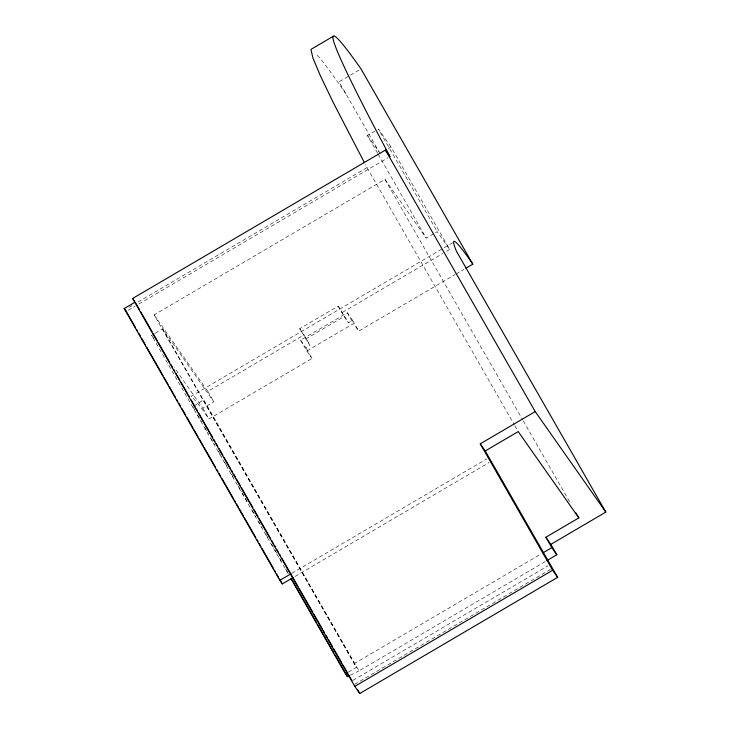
<?xml version="1.0" encoding="UTF-8"?>
<svg xmlns="http://www.w3.org/2000/svg" width="730" height="730" viewBox="0 0 730 730"><rect width="100%" height="100%" fill="white"/><g stroke="black" fill="none" stroke-linecap="round" stroke-linejoin="round"><path stroke-width="0.55" stroke-dasharray="3.65 2.74" d="M193.833 406.245L203.597 399.648L358.959 670.906L546.049 561.096M359.087 70.044L339.021 81.833L379.974 153.346M377.629 153.273L367.464 135.515L376.616 130.141M388.223 148.509L390.97 146.894L449.707 249.45L443.803 252.909M129.137 307.266L132.093 305.532M137.988 302.065L367.035 167.617L365.447 164.615M128.161 310.286L135.023 306.262M138.946 303.954L388.05 157.726M348.219 672.193L356.459 667.357L154.13 314.885L384.975 179.397L426.22 238.108L434.459 233.271M288.213 573.835L151.603 335.298L154.349 333.692M155.262 333.154L162.589 328.847L213.826 401.792L202.831 408.243L174.297 367.619M435.381 232.733L437.206 231.656L449.707 249.45M352.608 320.342L347.298 312.778L300.577 340.189L305.888 347.745L310.013 345.336L299.674 328.701L338.154 306.116L348.484 322.76L352.608 320.342L358.768 331.082L455.128 274.562M452.819 242.652L190.968 396.363A475.832 14.053 59.6 0 1 204.4 412.404L208.972 418.956L312.038 358.494L305.888 347.745M154.13 314.885L207.868 391.38L304.054 334.933L310.013 345.336M342.525 312.349L442.827 253.483M305.633 339.103L344.113 316.528L348.484 322.76M300.577 340.189L306.782 351.03L353.502 323.609L358.768 331.082M456.113 273.978L463.979 269.37M291.808 573.333L486.727 458.914M295.084 576.435L489.228 462.473M353.959 663.798L541.049 553.979M353.055 680.269L547.974 565.85M354.579 684.402L550.475 569.418M350.345 675.223L358.959 670.906M306.782 351.03L312.038 358.494M390.97 146.894L378.45 129.064L437.206 231.656M367.464 135.515L378.724 151.557M299.674 328.701L304.054 334.933M151.603 335.298L153.546 338.072M378.195 154.258L426.22 238.108M384.975 179.397L522.726 419.905M523.291 420.891L570.906 504.029M367.035 167.617L514.267 424.687M514.832 425.672L518.227 431.603M347.298 312.778L353.502 323.609M338.154 306.116L344.113 316.528M207.868 391.38L213.826 401.792M162.589 328.847L356.459 667.357M202.831 408.243L208.972 418.956M192.939 406.847L194.636 409.804M197.474 414.749L201.434 421.666M204.829 427.598L208.223 433.529M211.052 438.465L214.456 444.397M218.416 451.313L221.811 457.245M224.639 462.19L228.034 468.122M231.437 474.053L234.266 478.989M238.226 485.906L241.621 491.837M242.187 492.823L248.419 503.7M252.379 510.617L255.774 516.548M258.602 521.485L261.997 527.416M265.966 534.333L268.229 538.293M271.624 544.224L274.453 549.161M275.018 550.146L276.716 553.112M279.544 558.058L281.807 562.009M285.777 568.926L288.605 573.871M317.34 55.106A714.132 20.705 59.4 0 1 345.92 93.823"/><path stroke-width="1.09" d="M332.916 36.5L310.971 49.384L312.878 57.925L320.497 76.02L333.674 103.386L364.389 162.617M576.006 512.934L578.844 517.889L545.867 537.243L550.858 544.361L605.827 512.095L535.218 411.583L480.249 443.84L485.258 450.957L557.647 577.357L359.78 693.5L354.789 686.383L132.623 298.479L385.44 150.07L390.012 156.576L374.189 126.71A714.095 21.088 59.6 0 1 361.003 68.921L472.83 264.178L465.95 268.211M293.122 577.585L282.337 583.918L279.836 580.368L124.173 308.562L135.169 302.101M485.258 450.957L518.227 431.603L578.844 517.889M279.836 580.368L290.832 573.908M543.01 552.829L551.825 547.655L556.826 554.773L547.025 560.521M291.051 578.79L345.473 673.808L347.298 672.731M354.789 686.383L552.646 570.239L557.647 577.357M345.473 673.808L347.471 676.655L349.387 675.697M132.623 298.479L134.53 301.198M124.173 308.562L125.697 310.724M472.83 264.178L468.222 257.544A475.832 14.053 59.6 0 0 456.423 251.239L605.827 512.095M385.44 150.07L535.218 411.583M550.858 544.361L556.826 554.773M545.867 537.243L551.825 547.655M480.249 443.84L552.646 570.239M357.7 689.859L359.78 693.5M135.734 303.096L139.695 310.013M140.826 311.993L152.15 331.758M153.282 333.738L157.242 340.654M158.374 342.625L169.698 362.399M170.829 364.37L172.526 367.336M173.658 369.316L174.789 371.296M175.921 373.267L179.89 380.184M181.022 382.164L187.245 393.041M188.376 395.012L189.508 396.992M191.205 399.958L195.165 406.875M196.306 408.855L197.438 410.826M198.569 412.806L212.713 437.516M213.853 439.487L214.985 441.467M216.117 443.448L217.814 446.413M218.945 448.384L222.905 455.301M224.037 457.281L230.26 468.158M231.401 470.129L232.532 472.109M233.664 474.089L235.361 477.046M236.493 479.026L240.453 485.943M241.584 487.923L252.909 507.688M254.04 509.668L258 516.585M259.132 518.565L270.456 538.329M271.587 540.309L273.285 543.275M274.416 545.246L275.548 547.226M276.679 549.206L278.376 552.163M279.508 554.143L280.639 556.123M281.771 558.094L298.132 586.664M299.263 588.626L312.741 612.169M313.873 614.131L322.295 628.849M323.417 630.811L324.54 632.773M326.228 635.72L327.35 637.682M328.473 639.644L332.415 646.506M333.537 648.468L341.959 663.187M343.082 665.149L347.015 672.02M348.146 673.982L352.079 680.844M291.434 578.808L316.336 622.298M317.468 624.278L333.884 652.939M335.015 654.91L347.471 676.655M125.213 309.566L135.379 327.332M136.51 329.303L137.642 331.283M138.773 333.254L140.47 336.22M141.602 338.191L145.553 345.098M146.684 347.069L163.082 375.695M164.204 377.666L168.165 384.573M169.296 386.544L175.51 397.403M176.642 399.374L177.773 401.345M178.905 403.325L180.602 406.281M181.733 408.262L185.685 415.169M186.816 417.14L193.03 427.999M194.162 429.97L198.122 436.878M199.254 438.849L203.205 445.756M204.336 447.736L215.642 467.474M216.773 469.445L217.905 471.416M219.036 473.387L220.734 476.352M221.856 478.323L233.162 498.061M234.293 500.032L235.425 502.012M236.556 503.983L238.254 506.948M239.385 508.92L243.336 515.827M244.468 517.798L255.774 537.536M256.905 539.506L258.037 541.487M259.168 543.458L260.856 546.423M261.988 548.394L273.294 568.132M274.425 570.103L275.557 572.074M276.688 574.054L278.385 577.01M279.508 578.981L282.337 583.918"/></g></svg>
